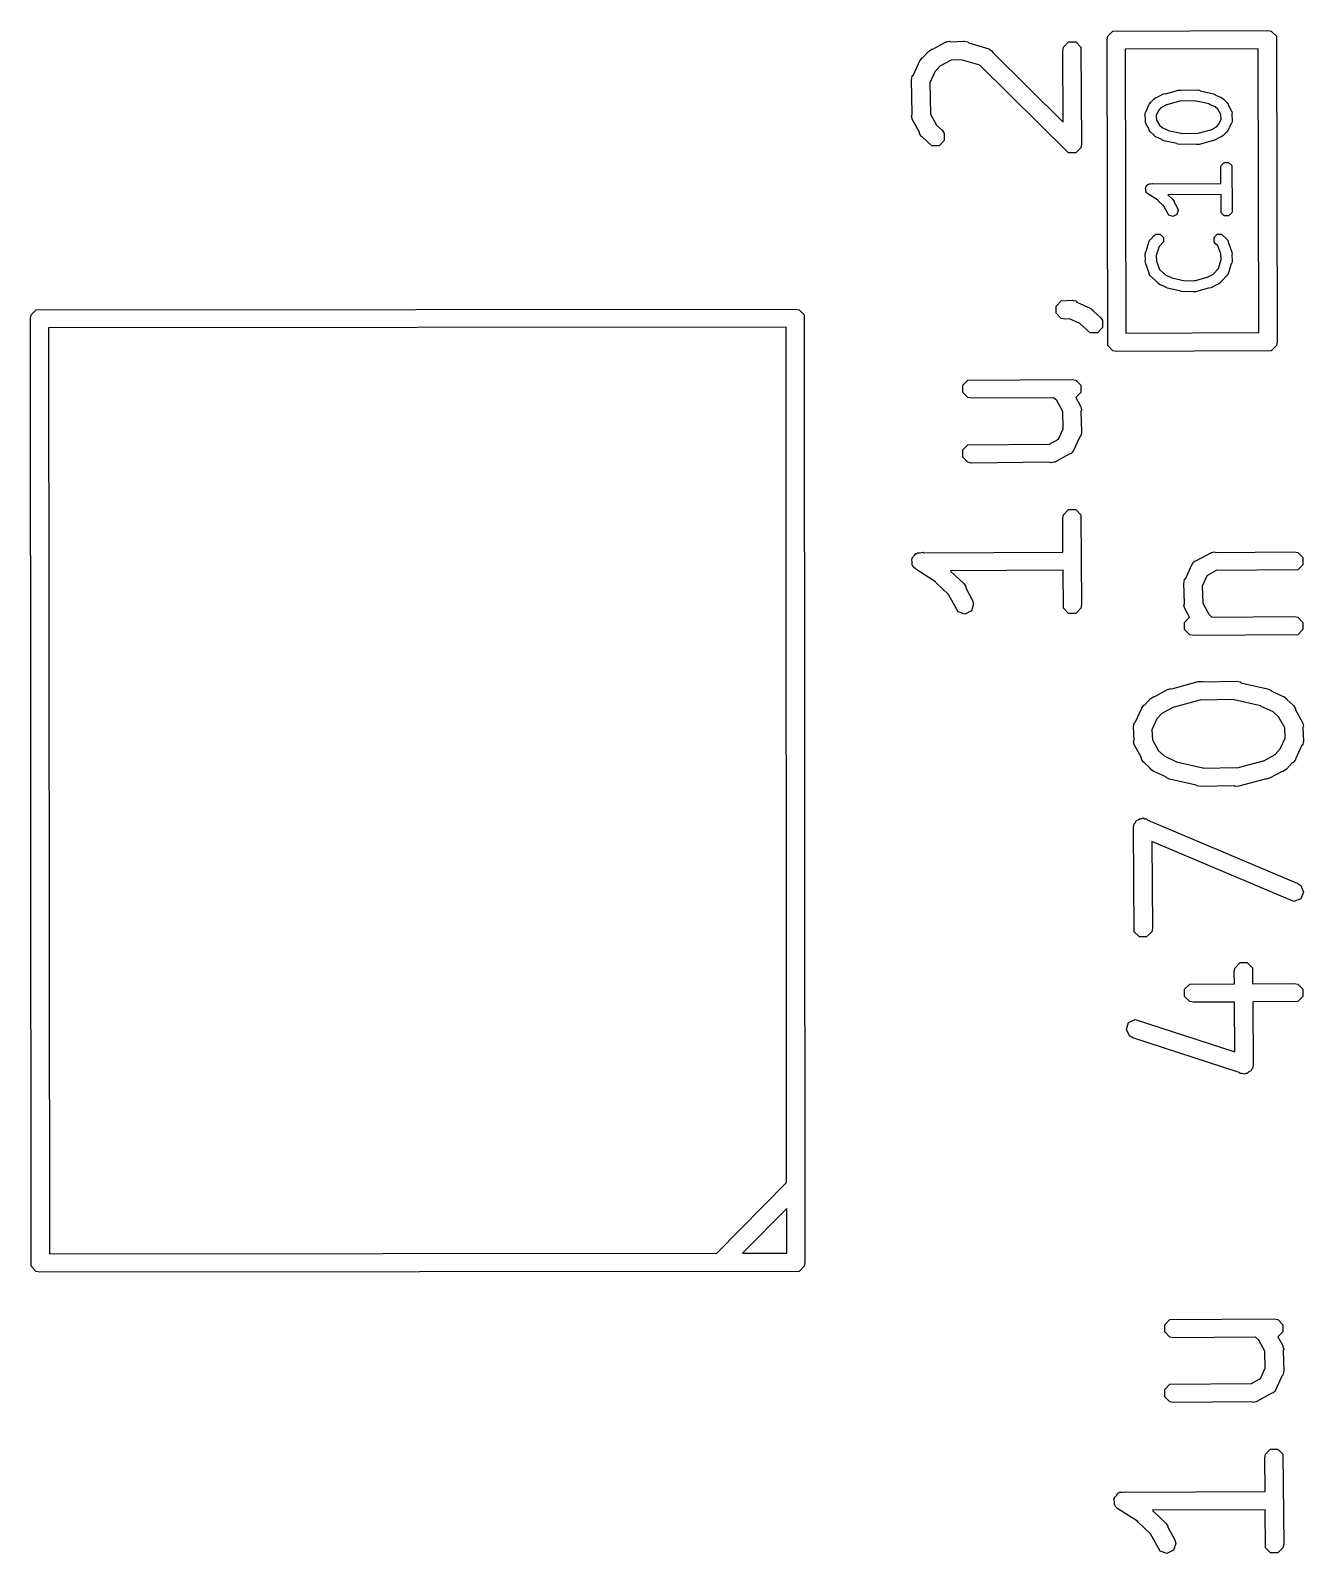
# Model space of a CAD drawing. Extents: x 4.84 to 6.71, y -5.93 to -3.85.
# Drawn here: x 5.7972 to 6.0626, y -5.3914 to -5.0738 of the extents above; entities that cross this region are included whole.
import ezdxf

# ---------------------------------------------------------------- set-up
doc = ezdxf.new("R2010")
doc.units = 0
doc.header["$MEASUREMENT"] = 0
doc.layers.add('BLACK', color=7, linetype='CONTINUOUS')

msp = doc.modelspace()

# ---------------------------------------------------------------- linework, layer by layer
at = {"layer": 'BLACK', "linetype": 'CONTINUOUS'}
for p, q in [((6.0218, -5.07503), (6.02287, -5.07397)), ((6.02287, -5.07397), (6.05512, -5.07382)), ((6.05512, -5.07382), (6.05587, -5.07397)), ((6.05587, -5.07397), (6.05694, -5.07503)), ((5.98535, -5.07772), (5.98799, -5.07628)), ((5.98799, -5.07628), (5.98808, -5.07625)), ((5.98808, -5.07625), (5.98812, -5.07622)), ((5.98812, -5.07622), (5.98821, -5.07621)), ((5.98821, -5.07621), (5.98873, -5.07607)), ((5.98873, -5.07607), (5.98905, -5.07618)), ((5.98905, -5.07618), (5.99173, -5.07607)), ((5.99173, -5.07607), (5.99173, -5.07607)), ((5.99173, -5.07607), (5.99173, -5.07607)), ((5.99173, -5.07607), (5.99187, -5.07607)), ((5.99187, -5.07607), (5.99262, -5.07622)), ((5.99262, -5.07622), (5.9928, -5.0764)), ((5.9928, -5.0764), (5.99699, -5.07767)), ((6.0124, -5.07804), (6.01255, -5.07728)), ((6.01255, -5.07728), (6.01361, -5.07622)), ((6.01361, -5.07622), (6.01512, -5.07622)), ((6.01512, -5.07622), (6.01618, -5.07728)), ((6.01618, -5.07728), (6.01633, -5.09753)), ((6.02165, -5.07579), (6.0218, -5.07503)), ((6.0218, -5.13953), (6.02165, -5.07579)), ((6.05694, -5.07503), (6.05709, -5.13878)), ((5.9813, -5.08304), (5.98255, -5.08028)), ((5.98255, -5.08028), (5.98261, -5.08016)), ((5.98255, -5.08028), (5.98255, -5.08028)), ((5.98255, -5.08028), (5.98255, -5.08028)), ((5.98261, -5.08016), (5.98308, -5.07955)), ((5.98308, -5.07955), (5.98327, -5.07949)), ((5.98327, -5.07949), (5.98438, -5.07825)), ((5.98438, -5.07825), (5.98439, -5.07824)), ((5.98438, -5.07825), (5.98438, -5.07825)), ((5.98439, -5.07824), (5.98448, -5.07814)), ((5.98448, -5.07814), (5.98512, -5.07772)), ((5.98512, -5.07772), (5.98535, -5.07772)), ((5.98913, -5.08), (5.98681, -5.08126)), ((5.99126, -5.07991), (5.98913, -5.08)), ((5.99513, -5.08108), (5.99126, -5.07991)), ((5.99699, -5.07767), (5.99708, -5.07772)), ((5.99708, -5.07772), (5.99712, -5.07772)), ((5.99712, -5.07772), (5.99718, -5.07778)), ((5.99718, -5.07778), (5.99766, -5.07805)), ((5.99766, -5.07805), (5.99785, -5.07844)), ((5.99785, -5.07844), (6.01251, -5.09293)), ((6.01251, -5.09293), (6.0124, -5.07804)), ((6.05315, -5.07762), (6.02545, -5.07775)), ((6.02545, -5.07775), (6.02559, -5.13695)), ((6.05329, -5.13682), (6.05315, -5.07762)), ((5.98095, -5.08381), (5.98105, -5.08328)), ((5.98105, -5.08328), (5.9813, -5.08304)), ((5.98576, -5.08243), (5.98471, -5.08473)), ((5.98681, -5.08126), (5.98576, -5.08243)), ((6.01361, -5.09935), (5.99513, -5.08108)), ((5.9809, -5.08404), (5.98092, -5.08394)), ((5.98103, -5.09129), (5.9809, -5.08404)), ((5.98091, -5.0839), (5.98095, -5.08381)), ((5.98092, -5.08394), (5.98091, -5.0839)), ((5.98471, -5.08473), (5.98483, -5.09128)), ((6.03379, -5.08701), (6.0365, -5.08627)), ((6.0365, -5.08627), (6.03696, -5.08624)), ((6.03696, -5.08624), (6.03706, -5.0863)), ((6.03706, -5.0863), (6.04053, -5.08623)), ((6.04053, -5.08623), (6.04099, -5.08632)), ((6.04099, -5.08632), (6.04107, -5.0864)), ((6.04107, -5.0864), (6.04382, -5.08702)), ((6.02984, -5.09057), (6.03044, -5.08921)), ((6.03044, -5.08921), (6.03048, -5.08913)), ((6.03044, -5.08921), (6.03044, -5.08921)), ((6.03044, -5.08921), (6.03044, -5.08921)), ((6.03048, -5.08913), (6.03076, -5.08877)), ((6.03076, -5.08877), (6.03087, -5.08873)), ((6.03087, -5.08873), (6.03139, -5.08814)), ((6.03139, -5.08814), (6.0314, -5.08813)), ((6.03139, -5.08814), (6.03139, -5.08814)), ((6.0314, -5.08813), (6.03145, -5.08808)), ((6.03145, -5.08808), (6.03183, -5.08782)), ((6.03183, -5.08782), (6.03197, -5.08782)), ((6.03197, -5.08782), (6.03326, -5.0871)), ((6.03286, -5.08994), (6.03238, -5.09048)), ((6.034, -5.08931), (6.03286, -5.08994)), ((6.03326, -5.0871), (6.0337, -5.08698)), ((6.0337, -5.08698), (6.03379, -5.08701)), ((6.03407, -5.08931), (6.034, -5.08931)), ((6.03671, -5.08858), (6.03407, -5.08931)), ((6.03678, -5.08859), (6.03671, -5.08858)), ((6.04017, -5.08852), (6.03678, -5.08859)), ((6.04025, -5.08856), (6.04017, -5.08852)), ((6.04292, -5.08915), (6.04025, -5.08856)), ((6.043, -5.08922), (6.04292, -5.08915)), ((6.04421, -5.08976), (6.043, -5.08922)), ((6.04382, -5.08702), (6.04424, -5.08721)), ((6.04476, -5.09024), (6.04421, -5.08976)), ((6.04424, -5.08721), (6.04428, -5.08728)), ((6.04428, -5.08728), (6.04548, -5.08782)), ((6.04548, -5.08782), (6.04548, -5.08782)), ((6.04548, -5.08782), (6.04549, -5.08782)), ((6.04549, -5.08782), (6.04556, -5.08785)), ((6.04556, -5.08785), (6.04592, -5.08814)), ((6.04592, -5.08814), (6.04596, -5.08824)), ((6.04596, -5.08824), (6.04655, -5.08877)), ((6.04655, -5.08877), (6.04656, -5.08877)), ((6.04656, -5.08877), (6.04656, -5.08877)), ((6.04656, -5.08877), (6.04662, -5.08883)), ((6.04662, -5.08883), (6.04687, -5.08921)), ((6.04687, -5.08921), (6.04687, -5.08934)), ((6.04687, -5.08934), (6.04759, -5.09063)), ((5.98091, -5.09167), (5.98103, -5.09129)), ((5.98105, -5.0922), (5.98091, -5.09167)), ((5.98105, -5.09229), (5.98105, -5.0922)), ((5.98108, -5.09232), (5.98105, -5.09229)), ((5.98111, -5.09242), (5.98108, -5.09232)), ((5.98255, -5.09505), (5.98111, -5.09242)), ((5.98483, -5.09128), (5.9861, -5.09359)), ((6.0296, -5.09116), (6.02961, -5.0911)), ((6.02967, -5.09256), (6.0296, -5.09116)), ((6.02961, -5.09108), (6.02963, -5.09102)), ((6.02961, -5.0911), (6.02961, -5.09108)), ((6.02961, -5.09274), (6.02967, -5.09256)), ((6.02969, -5.09305), (6.02961, -5.09274)), ((6.02963, -5.09102), (6.02969, -5.09071)), ((6.02969, -5.09071), (6.02984, -5.09057)), ((6.02969, -5.09311), (6.02969, -5.09305)), ((6.02971, -5.09313), (6.02969, -5.09311)), ((6.02973, -5.09319), (6.02971, -5.09313)), ((6.03044, -5.09448), (6.02973, -5.09319)), ((6.03238, -5.09048), (6.03191, -5.09153)), ((6.03191, -5.09153), (6.03196, -5.09249)), ((6.03196, -5.09249), (6.03256, -5.09358)), ((6.04536, -5.09133), (6.04476, -5.09024)), ((6.04494, -5.09334), (6.0454, -5.09229)), ((6.0454, -5.09229), (6.04536, -5.09133)), ((6.04762, -5.09311), (6.04748, -5.09325)), ((6.04759, -5.09063), (6.0476, -5.09069)), ((6.0476, -5.09069), (6.04762, -5.09071)), ((6.04762, -5.09071), (6.04763, -5.09077)), ((6.04769, -5.0928), (6.04762, -5.09311)), ((6.04763, -5.09077), (6.04771, -5.09108)), ((6.04771, -5.09108), (6.04765, -5.09126)), ((6.04765, -5.09126), (6.04771, -5.09266)), ((6.04771, -5.09274), (6.04769, -5.0928)), ((6.04771, -5.09266), (6.0477, -5.09272)), ((6.0477, -5.09272), (6.04771, -5.09274)), ((5.98255, -5.09529), (5.98255, -5.09505)), ((5.98298, -5.09593), (5.98255, -5.09529)), ((5.98308, -5.09602), (5.98298, -5.09593)), ((5.98309, -5.09602), (5.98308, -5.09602)), ((5.98308, -5.09602), (5.98308, -5.09602)), ((5.98512, -5.09785), (5.98309, -5.09602)), ((5.9861, -5.09359), (5.98726, -5.09464)), ((5.98726, -5.09464), (5.98769, -5.09528)), ((5.98769, -5.09528), (5.98769, -5.09679)), ((6.03044, -5.09461), (6.03044, -5.09448)), ((6.0307, -5.095), (6.03044, -5.09461)), ((6.03076, -5.09505), (6.0307, -5.095)), ((6.03077, -5.09505), (6.03076, -5.09505)), ((6.03076, -5.09505), (6.03076, -5.09505)), ((6.03136, -5.09558), (6.03077, -5.09505)), ((6.03139, -5.09568), (6.03136, -5.09558)), ((6.03176, -5.09597), (6.03139, -5.09568)), ((6.03183, -5.096), (6.03176, -5.09597)), ((6.03304, -5.09654), (6.03183, -5.096)), ((6.03183, -5.096), (6.03183, -5.096)), ((6.03183, -5.096), (6.03183, -5.096)), ((6.03256, -5.09358), (6.03311, -5.09406)), ((6.03311, -5.09406), (6.03431, -5.0946)), ((6.03431, -5.0946), (6.03439, -5.09467)), ((6.03439, -5.09467), (6.03707, -5.09526)), ((6.03707, -5.09526), (6.03715, -5.0953)), ((6.03715, -5.0953), (6.04053, -5.09523)), ((6.04053, -5.09523), (6.04061, -5.09524)), ((6.04061, -5.09524), (6.04325, -5.09451)), ((6.04325, -5.09451), (6.04332, -5.09451)), ((6.04332, -5.09451), (6.04445, -5.09388)), ((6.04535, -5.096), (6.04406, -5.09672)), ((6.04445, -5.09388), (6.04494, -5.09334)), ((6.04548, -5.096), (6.04535, -5.096)), ((6.04587, -5.09575), (6.04548, -5.096)), ((6.04592, -5.09569), (6.04587, -5.09575)), ((6.04593, -5.09568), (6.04592, -5.09568)), ((6.04592, -5.09568), (6.04592, -5.09569)), ((6.04645, -5.09509), (6.04593, -5.09568)), ((6.04656, -5.09505), (6.04645, -5.09509)), ((6.04684, -5.09469), (6.04656, -5.09505)), ((6.04687, -5.09461), (6.04684, -5.09469)), ((6.04748, -5.09325), (6.04687, -5.09461)), ((6.04687, -5.09461), (6.04687, -5.09461)), ((6.04687, -5.09461), (6.04687, -5.09461)), ((5.98662, -5.09785), (5.98512, -5.09785)), ((5.98769, -5.09679), (5.98662, -5.09785)), ((6.01512, -5.09935), (6.01361, -5.09935)), ((6.01618, -5.09829), (6.01512, -5.09935)), ((6.01633, -5.09753), (6.01618, -5.09829)), ((6.03308, -5.09661), (6.03304, -5.09654)), ((6.0335, -5.09681), (6.03308, -5.09661)), ((6.03625, -5.09742), (6.0335, -5.09681)), ((6.03633, -5.0975), (6.03625, -5.09742)), ((6.03678, -5.09759), (6.03633, -5.0975)), ((6.04026, -5.09752), (6.03678, -5.09759)), ((6.04036, -5.09758), (6.04026, -5.09752)), ((6.04082, -5.09756), (6.04036, -5.09758)), ((6.04352, -5.09681), (6.04082, -5.09756)), ((6.04362, -5.09684), (6.04352, -5.09681)), ((6.04406, -5.09672), (6.04362, -5.09684)), ((6.04535, -5.10241), (6.04544, -5.10196)), ((6.04538, -5.10573), (6.04535, -5.10241)), ((6.04544, -5.10196), (6.04608, -5.10132)), ((6.04608, -5.10132), (6.04698, -5.10132)), ((6.04698, -5.10132), (6.04762, -5.10196)), ((6.04762, -5.10196), (6.04771, -5.11141)), ((6.02994, -5.10621), (6.03013, -5.10593)), ((6.03013, -5.10593), (6.03025, -5.1059)), ((6.03025, -5.1059), (6.03033, -5.10582)), ((6.03033, -5.10582), (6.03069, -5.10582)), ((6.03069, -5.10582), (6.03101, -5.10575)), ((6.03101, -5.10575), (6.03111, -5.10581)), ((6.03111, -5.10581), (6.04538, -5.10573)), ((6.02963, -5.10668), (6.02969, -5.10658)), ((6.02969, -5.10702), (6.02963, -5.10668)), ((6.02969, -5.10646), (6.02994, -5.10621)), ((6.02969, -5.10658), (6.02969, -5.10646)), ((6.02969, -5.10736), (6.02969, -5.10702)), ((6.02978, -5.10745), (6.02969, -5.10736)), ((6.0298, -5.10757), (6.02978, -5.10745)), ((6.03013, -5.10789), (6.0298, -5.10757)), ((6.03213, -5.10915), (6.03013, -5.10789)), ((6.0454, -5.10801), (6.03429, -5.10807)), ((6.03429, -5.10807), (6.03537, -5.10907)), ((6.03537, -5.10907), (6.03563, -5.10946)), ((6.04544, -5.11186), (6.0454, -5.10801)), ((6.0322, -5.10924), (6.03213, -5.10915)), ((6.03348, -5.11044), (6.0322, -5.10924)), ((6.03451, -5.1123), (6.03348, -5.11044)), ((6.03348, -5.11044), (6.03348, -5.11044)), ((6.03618, -5.11218), (6.03537, -5.11259)), ((6.03563, -5.10946), (6.03563, -5.10959)), ((6.03563, -5.10959), (6.03634, -5.11088)), ((6.03646, -5.11132), (6.03618, -5.11218)), ((6.03634, -5.11088), (6.03646, -5.11132)), ((6.04608, -5.1125), (6.04544, -5.11186)), ((6.04762, -5.11186), (6.04698, -5.1125)), ((6.04771, -5.11141), (6.04762, -5.11186)), ((6.03537, -5.11259), (6.03451, -5.1123)), ((6.04698, -5.1125), (6.04608, -5.1125)), ((6.0298, -5.11985), (6.03041, -5.11778)), ((6.03041, -5.11778), (6.03044, -5.11773)), ((6.03044, -5.11771), (6.03049, -5.11766)), ((6.03044, -5.11773), (6.03044, -5.11771)), ((6.03049, -5.11766), (6.03064, -5.11738)), ((6.03064, -5.11738), (6.0308, -5.11731)), ((6.0308, -5.11731), (6.03145, -5.11657)), ((6.03145, -5.11657), (6.03183, -5.11632)), ((6.03183, -5.11632), (6.03274, -5.11632)), ((6.03338, -5.11786), (6.03247, -5.11888)), ((6.03274, -5.11632), (6.03338, -5.11696)), ((6.03338, -5.11696), (6.03338, -5.11786)), ((6.04394, -5.11696), (6.04458, -5.11632)), ((6.04394, -5.11786), (6.04394, -5.11696)), ((6.0442, -5.11824), (6.04394, -5.11786)), ((6.04473, -5.11872), (6.0442, -5.11824)), ((6.04458, -5.11632), (6.04548, -5.11632)), ((6.04548, -5.11632), (6.04662, -5.11732)), ((6.04662, -5.11732), (6.04665, -5.11737)), ((6.04665, -5.11737), (6.04667, -5.11738)), ((6.04667, -5.11738), (6.04669, -5.11744)), ((6.04669, -5.11744), (6.04687, -5.11771)), ((6.04687, -5.11771), (6.04687, -5.11792)), ((6.04687, -5.11792), (6.04765, -5.12003)), ((6.0296, -5.12041), (6.02969, -5.11995)), ((6.02961, -5.12049), (6.0296, -5.12041)), ((6.02966, -5.12171), (6.02961, -5.12049)), ((6.02961, -5.12049), (6.02961, -5.12049)), ((6.02961, -5.12049), (6.02961, -5.12049)), ((6.02961, -5.12182), (6.02966, -5.12171)), ((6.02969, -5.11995), (6.0298, -5.11985)), ((6.03247, -5.11888), (6.03191, -5.12075)), ((6.03191, -5.12075), (6.03197, -5.12191)), ((6.04535, -5.1204), (6.04473, -5.11872)), ((6.04485, -5.12343), (6.0454, -5.12156)), ((6.04535, -5.12041), (6.04535, -5.1204)), ((6.0454, -5.12156), (6.04535, -5.12041)), ((6.04765, -5.12003), (6.04771, -5.12049)), ((6.04771, -5.12049), (6.04765, -5.1206)), ((6.04765, -5.1206), (6.04771, -5.12182)), ((6.02966, -5.12228), (6.02961, -5.12182)), ((6.03044, -5.12439), (6.02966, -5.12228)), ((6.03044, -5.12461), (6.03044, -5.12439)), ((6.03062, -5.12488), (6.03044, -5.12461)), ((6.03064, -5.12493), (6.03062, -5.12488)), ((6.03067, -5.12494), (6.03064, -5.12493)), ((6.0307, -5.12499), (6.03067, -5.12494)), ((6.03197, -5.12191), (6.03196, -5.12191)), ((6.03196, -5.12191), (6.0326, -5.12364)), ((6.0326, -5.12364), (6.03386, -5.12481)), ((6.03386, -5.12481), (6.03506, -5.12535)), ((6.04257, -5.12526), (6.04375, -5.1246)), ((6.04375, -5.1246), (6.04376, -5.1246)), ((6.04376, -5.1246), (6.04485, -5.12343)), ((6.04667, -5.12493), (6.04649, -5.12502)), ((6.04683, -5.12465), (6.04667, -5.12493)), ((6.04687, -5.12461), (6.04683, -5.12465)), ((6.0469, -5.12453), (6.04687, -5.12458)), ((6.04687, -5.12458), (6.04687, -5.12461)), ((6.04752, -5.12246), (6.0469, -5.12453)), ((6.04762, -5.12236), (6.04752, -5.12246)), ((6.04771, -5.12191), (6.04762, -5.12236)), ((6.04771, -5.12182), (6.04771, -5.12182)), ((6.04771, -5.12182), (6.04771, -5.12183)), ((6.04771, -5.12183), (6.04771, -5.12191)), ((6.0321, -5.12629), (6.0307, -5.12499)), ((6.03214, -5.12643), (6.0321, -5.12629)), ((6.03251, -5.12671), (6.03214, -5.12643)), ((6.03258, -5.12675), (6.03251, -5.12671)), ((6.03379, -5.12729), (6.03258, -5.12675)), ((6.03258, -5.12675), (6.03258, -5.12675)), ((6.03258, -5.12675), (6.03258, -5.12675)), ((6.03383, -5.12735), (6.03379, -5.12729)), ((6.03425, -5.12755), (6.03383, -5.12735)), ((6.037, -5.12817), (6.03425, -5.12755)), ((6.03506, -5.12535), (6.03514, -5.12541)), ((6.03514, -5.12541), (6.03782, -5.12601)), ((6.03782, -5.12601), (6.03788, -5.12604)), ((6.03788, -5.12604), (6.03978, -5.12597)), ((6.03978, -5.12597), (6.03986, -5.12599)), ((6.03986, -5.12599), (6.0425, -5.12526)), ((6.04277, -5.12755), (6.04007, -5.1283)), ((6.0425, -5.12526), (6.04257, -5.12526)), ((6.04287, -5.12758), (6.04277, -5.12755)), ((6.04331, -5.12746), (6.04287, -5.12758)), ((6.0446, -5.12675), (6.04331, -5.12746)), ((6.04473, -5.12675), (6.0446, -5.12675)), ((6.04512, -5.12649), (6.04473, -5.12675)), ((6.04649, -5.12502), (6.04512, -5.12649)), ((6.01105, -5.13128), (6.01211, -5.13021)), ((6.01105, -5.13278), (6.01105, -5.13128)), ((6.01211, -5.13021), (6.01437, -5.13006)), ((6.01437, -5.13006), (6.01446, -5.13008)), ((6.01446, -5.13008), (6.01451, -5.13007)), ((6.01451, -5.13007), (6.01459, -5.13011)), ((6.01459, -5.13011), (6.01512, -5.13021)), ((6.01512, -5.13021), (6.01537, -5.13046)), ((6.01537, -5.13046), (6.01812, -5.13171)), ((6.03708, -5.12825), (6.037, -5.12817)), ((6.03753, -5.12834), (6.03708, -5.12825)), ((6.03952, -5.12827), (6.03753, -5.12834)), ((6.03961, -5.12832), (6.03952, -5.12827)), ((6.04007, -5.1283), (6.03961, -5.12832)), ((5.79724, -5.13386), (5.79739, -5.1331)), ((5.79739, -5.33145), (5.79724, -5.13386)), ((5.79739, -5.1331), (5.79846, -5.13204)), ((5.79846, -5.13204), (5.95669, -5.13189)), ((5.95669, -5.13189), (5.95745, -5.13204)), ((5.95745, -5.13204), (5.95851, -5.1331)), ((5.95851, -5.1331), (5.95866, -5.33071)), ((6.01211, -5.13385), (6.01105, -5.13278)), ((6.01287, -5.134), (6.01211, -5.13385)), ((6.0138, -5.13394), (6.01287, -5.134)), ((6.01598, -5.13493), (6.0138, -5.13394)), ((6.01812, -5.13171), (6.01812, -5.13171)), ((6.01812, -5.13171), (6.01812, -5.13171)), ((6.01812, -5.13171), (6.01825, -5.13177)), ((6.01825, -5.13177), (6.01885, -5.13224)), ((6.01885, -5.13224), (6.01892, -5.13243)), ((6.01892, -5.13243), (6.02026, -5.13364)), ((6.02026, -5.13364), (6.02068, -5.13428)), ((6.02068, -5.13428), (6.02068, -5.13578)), ((5.95473, -5.13568), (5.80103, -5.13583)), ((5.80103, -5.13583), (5.80118, -5.32889)), ((5.95486, -5.31401), (5.95473, -5.13568)), ((6.01811, -5.13685), (6.01598, -5.13493)), ((6.01962, -5.13685), (6.01811, -5.13685)), ((6.02068, -5.13578), (6.01962, -5.13685)), ((6.02559, -5.13695), (6.05329, -5.13682)), ((6.02287, -5.1406), (6.0218, -5.13953)), ((6.02362, -5.14075), (6.02287, -5.1406)), ((6.05587, -5.1406), (6.02362, -5.14075)), ((6.05694, -5.13953), (6.05587, -5.1406)), ((6.05709, -5.13878), (6.05694, -5.13953)), ((5.99155, -5.14777), (5.99262, -5.14671)), ((5.99262, -5.14671), (6.01437, -5.14656)), ((6.01437, -5.14656), (6.01512, -5.14671)), ((6.01512, -5.14671), (6.01618, -5.14777)), ((5.99155, -5.14928), (5.99155, -5.14777)), ((5.99262, -5.15035), (5.99155, -5.14928)), ((5.99337, -5.1505), (5.99262, -5.15035)), ((6.01048, -5.15038), (5.99337, -5.1505)), ((6.01114, -5.15097), (6.01048, -5.15038)), ((6.01618, -5.14928), (6.01513, -5.15033)), ((6.01513, -5.15033), (6.01613, -5.15215)), ((6.01618, -5.14777), (6.01618, -5.14928)), ((6.0124, -5.15329), (6.01114, -5.15097)), ((6.01251, -5.15686), (6.0124, -5.15329)), ((6.01613, -5.15215), (6.01615, -5.15224)), ((6.01615, -5.15224), (6.01618, -5.15227)), ((6.01618, -5.15227), (6.01619, -5.15237)), ((6.01619, -5.15237), (6.01633, -5.15289)), ((6.01633, -5.15289), (6.01621, -5.15324)), ((6.01621, -5.15324), (6.01633, -5.15753)), ((6.00962, -5.16006), (6.01153, -5.15902)), ((6.01153, -5.15902), (6.01251, -5.15686)), ((6.01594, -5.15853), (6.01463, -5.16141)), ((6.01618, -5.15828), (6.01594, -5.15853)), ((6.01629, -5.15776), (6.01618, -5.15828)), ((6.01633, -5.15767), (6.01629, -5.15776)), ((6.01633, -5.15753), (6.01632, -5.15762)), ((6.01632, -5.15762), (6.01633, -5.15767)), ((5.99155, -5.16127), (5.99262, -5.16021)), ((5.99155, -5.16278), (5.99155, -5.16127)), ((5.99262, -5.16385), (5.99155, -5.16278)), ((5.99262, -5.16021), (6.00962, -5.16006)), ((6.01374, -5.16215), (6.01075, -5.16379)), ((6.01416, -5.16201), (6.01374, -5.16215)), ((6.01428, -5.16186), (6.01416, -5.16201)), ((6.01435, -5.16182), (6.01428, -5.16186)), ((6.01439, -5.16172), (6.01435, -5.16182)), ((6.01463, -5.16141), (6.01439, -5.16172)), ((5.99337, -5.164), (5.99262, -5.16385)), ((6.0096, -5.16385), (5.99337, -5.164)), ((6.01001, -5.16399), (6.0096, -5.16385)), ((6.01053, -5.16385), (6.01001, -5.16399)), ((6.01062, -5.16385), (6.01053, -5.16385)), ((6.01065, -5.16381), (6.01062, -5.16385)), ((6.01075, -5.16379), (6.01065, -5.16381)), ((6.0124, -5.17552), (6.01255, -5.17477)), ((6.01245, -5.18256), (6.0124, -5.17552)), ((6.01255, -5.17477), (6.01361, -5.17371)), ((6.01361, -5.17371), (6.01512, -5.17371)), ((6.01512, -5.17371), (6.01618, -5.17477)), ((6.01618, -5.17477), (6.01633, -5.19352)), ((5.98094, -5.18414), (5.98105, -5.18397)), ((5.98105, -5.1847), (5.98094, -5.18414)), ((5.98105, -5.18377), (5.98146, -5.18337)), ((5.98105, -5.18397), (5.98105, -5.18377)), ((5.98105, -5.18528), (5.98105, -5.1847)), ((5.98119, -5.18542), (5.98105, -5.18528)), ((5.98146, -5.18337), (5.98177, -5.18289)), ((5.98177, -5.18289), (5.98197, -5.18285)), ((5.98197, -5.18285), (5.98212, -5.18271)), ((5.98212, -5.18271), (5.9827, -5.1827)), ((5.9827, -5.1827), (5.98325, -5.18259)), ((5.98325, -5.18259), (5.98342, -5.1827)), ((5.98342, -5.1827), (6.01245, -5.18256)), ((6.03806, -5.18798), (6.03937, -5.1851)), ((6.03937, -5.1851), (6.03961, -5.18479)), ((6.03961, -5.18479), (6.03964, -5.18469)), ((6.03964, -5.18469), (6.03972, -5.18464)), ((6.03972, -5.18464), (6.03984, -5.18449)), ((6.03984, -5.18449), (6.04026, -5.18435)), ((6.04026, -5.18435), (6.04325, -5.18272)), ((6.04325, -5.18272), (6.04334, -5.18269)), ((6.04334, -5.18269), (6.04337, -5.18266)), ((6.04337, -5.18266), (6.04346, -5.18266)), ((6.04346, -5.18266), (6.04399, -5.18251)), ((6.04399, -5.18251), (6.0444, -5.18265)), ((6.0444, -5.18265), (6.06063, -5.18251)), ((6.06063, -5.18251), (6.06138, -5.18266)), ((6.06138, -5.18266), (6.06244, -5.18372)), ((6.06244, -5.18523), (6.06138, -5.1863)), ((6.06244, -5.18372), (6.06244, -5.18523)), ((5.98123, -5.18562), (5.98119, -5.18542)), ((5.98178, -5.18616), (5.98123, -5.18562)), ((5.98586, -5.18874), (5.98178, -5.18616)), ((6.01248, -5.18635), (5.98901, -5.18646)), ((5.98901, -5.18646), (5.98903, -5.18656)), ((5.98903, -5.18656), (5.99176, -5.18913)), ((6.01255, -5.19428), (6.01248, -5.18635)), ((6.03771, -5.18875), (6.03781, -5.18822)), ((6.03781, -5.18822), (6.03806, -5.18798)), ((6.04247, -5.18749), (6.04149, -5.18964)), ((6.04438, -5.18644), (6.04247, -5.18749)), ((6.06138, -5.1863), (6.04438, -5.18644)), ((5.98598, -5.18892), (5.98586, -5.18874)), ((5.9886, -5.19139), (5.98598, -5.18892)), ((5.98861, -5.1914), (5.9886, -5.19139)), ((5.99058, -5.19501), (5.98861, -5.1914)), ((5.99176, -5.18913), (5.99219, -5.18977)), ((5.99219, -5.18977), (5.99219, -5.19)), ((5.99219, -5.19), (5.99363, -5.19264)), ((6.03766, -5.18884), (6.03771, -5.18875)), ((6.03768, -5.18888), (6.03766, -5.18884)), ((6.03766, -5.18898), (6.03768, -5.18888)), ((6.03778, -5.19326), (6.03766, -5.18898)), ((6.04149, -5.18964), (6.04159, -5.19322)), ((5.99336, -5.19481), (5.99201, -5.19549)), ((5.99383, -5.19338), (5.99336, -5.19481)), ((5.99363, -5.19264), (5.99383, -5.19338)), ((6.01361, -5.19534), (6.01255, -5.19428)), ((6.01618, -5.19428), (6.01512, -5.19534)), ((6.01633, -5.19352), (6.01618, -5.19428)), ((6.03766, -5.19362), (6.03778, -5.19326)), ((6.03781, -5.19413), (6.03766, -5.19362)), ((6.03781, -5.19423), (6.03781, -5.19413)), ((6.03784, -5.19426), (6.03781, -5.19423)), ((6.03787, -5.19436), (6.03784, -5.19426)), ((6.03886, -5.19617), (6.03787, -5.19436)), ((6.04159, -5.19322), (6.04286, -5.19553)), ((5.99201, -5.19549), (5.99058, -5.19501)), ((6.01512, -5.19534), (6.01361, -5.19534)), ((6.03781, -5.19722), (6.03886, -5.19617)), ((6.03781, -5.19873), (6.03781, -5.19722)), ((6.04286, -5.19553), (6.04351, -5.19612)), ((6.04351, -5.19612), (6.06063, -5.19601)), ((6.06063, -5.19601), (6.06138, -5.19616)), ((6.06138, -5.19616), (6.06244, -5.19722)), ((6.06244, -5.19722), (6.06244, -5.19873)), ((6.03888, -5.19979), (6.03781, -5.19873)), ((6.03963, -5.19994), (6.03888, -5.19979)), ((6.06138, -5.19979), (6.03963, -5.19994)), ((6.06244, -5.19873), (6.06138, -5.19979)), ((6.03515, -5.21106), (6.04065, -5.20956)), ((6.04065, -5.20956), (6.04142, -5.20953)), ((6.04142, -5.20953), (6.0416, -5.20963)), ((6.0416, -5.20963), (6.04863, -5.20951)), ((6.04863, -5.20951), (6.04938, -5.20965)), ((6.04938, -5.20965), (6.04952, -5.2098)), ((6.04952, -5.2098), (6.0551, -5.21106)), ((6.02953, -5.21442), (6.03064, -5.21319)), ((6.03064, -5.21319), (6.03064, -5.21318)), ((6.03064, -5.21318), (6.03065, -5.21318)), ((6.03065, -5.21318), (6.03074, -5.21308)), ((6.03074, -5.21308), (6.03138, -5.21265)), ((6.03138, -5.21265), (6.03161, -5.21265)), ((6.03161, -5.21265), (6.03425, -5.21121)), ((6.03425, -5.21121), (6.03499, -5.21101)), ((6.03499, -5.21101), (6.03515, -5.21106)), ((6.04099, -5.21341), (6.03561, -5.21488)), ((6.04113, -5.21344), (6.04099, -5.21341)), ((6.04801, -5.21332), (6.04113, -5.21344)), ((6.04815, -5.21338), (6.04801, -5.21332)), ((6.0536, -5.21462), (6.04815, -5.21338)), ((6.0551, -5.21106), (6.0558, -5.21139)), ((6.0558, -5.21139), (6.05587, -5.21151)), ((6.05587, -5.21151), (6.05838, -5.21265)), ((6.05838, -5.21265), (6.05838, -5.21265)), ((6.05838, -5.21265), (6.05838, -5.21265)), ((6.05838, -5.21265), (6.05851, -5.21271)), ((6.05851, -5.21271), (6.05911, -5.21318)), ((6.05911, -5.21318), (6.05918, -5.21337)), ((6.05918, -5.21337), (6.06041, -5.21448)), ((6.02756, -5.21797), (6.02881, -5.21522)), ((6.02881, -5.21522), (6.02887, -5.21509)), ((6.02881, -5.21522), (6.02881, -5.21522)), ((6.02881, -5.21522), (6.02881, -5.21522)), ((6.02887, -5.21509), (6.02934, -5.21449)), ((6.02934, -5.21449), (6.02953, -5.21442)), ((6.03307, -5.2162), (6.03202, -5.21736)), ((6.03547, -5.21489), (6.03307, -5.2162)), ((6.03561, -5.21488), (6.03547, -5.21489)), ((6.05375, -5.21473), (6.0536, -5.21462)), ((6.05624, -5.21587), (6.05375, -5.21473)), ((6.0574, -5.21691), (6.05624, -5.21587)), ((6.05867, -5.21924), (6.0574, -5.21691)), ((6.06041, -5.21448), (6.06042, -5.21449)), ((6.06042, -5.21449), (6.06042, -5.21449)), ((6.06042, -5.21449), (6.06052, -5.21458)), ((6.06052, -5.21458), (6.06094, -5.21522)), ((6.06094, -5.21522), (6.06094, -5.21545)), ((6.06094, -5.21545), (6.06239, -5.21809)), ((6.02716, -5.21897), (6.02718, -5.21888)), ((6.02727, -5.22179), (6.02716, -5.21897)), ((6.02717, -5.21883), (6.02721, -5.21874)), ((6.02718, -5.21888), (6.02717, -5.21883)), ((6.02721, -5.21874), (6.02731, -5.21822)), ((6.02731, -5.21822), (6.02756, -5.21797)), ((6.03202, -5.21736), (6.031, -5.2196)), ((6.031, -5.2196), (6.03109, -5.22171)), ((6.05875, -5.22134), (6.05867, -5.21924)), ((6.06239, -5.21809), (6.06241, -5.21819)), ((6.06241, -5.21819), (6.06244, -5.21822)), ((6.06244, -5.21822), (6.06245, -5.21832)), ((6.06245, -5.21832), (6.06259, -5.21883)), ((6.06259, -5.21883), (6.06248, -5.21916)), ((6.06248, -5.21916), (6.06259, -5.22197)), ((6.02717, -5.22211), (6.02727, -5.22179)), ((6.02731, -5.22263), (6.02717, -5.22211)), ((6.02731, -5.22273), (6.02731, -5.22263)), ((6.02734, -5.22276), (6.02731, -5.22273)), ((6.02737, -5.22285), (6.02734, -5.22276)), ((6.02881, -5.22549), (6.02737, -5.22285)), ((6.03109, -5.22171), (6.03236, -5.22403)), ((6.05773, -5.22358), (6.05875, -5.22134)), ((6.0622, -5.22297), (6.06094, -5.22572)), ((6.06244, -5.22273), (6.0622, -5.22297)), ((6.06255, -5.2222), (6.06244, -5.22273)), ((6.06259, -5.22211), (6.06255, -5.2222)), ((6.06259, -5.22197), (6.06258, -5.22207)), ((6.06258, -5.22207), (6.06259, -5.22211)), ((6.02881, -5.22573), (6.02881, -5.22549)), ((6.02924, -5.22636), (6.02881, -5.22573)), ((6.02934, -5.22645), (6.02924, -5.22636)), ((6.02934, -5.22646), (6.02934, -5.22645)), ((6.02935, -5.22646), (6.02934, -5.22646)), ((6.03058, -5.22757), (6.02935, -5.22646)), ((6.03236, -5.22403), (6.03352, -5.22508)), ((6.03352, -5.22508), (6.03601, -5.22621)), ((6.03601, -5.22621), (6.03615, -5.22632)), ((6.03615, -5.22632), (6.04161, -5.22756)), ((6.04877, -5.22753), (6.05415, -5.22606)), ((6.05415, -5.22606), (6.05429, -5.22606)), ((6.05429, -5.22606), (6.05669, -5.22474)), ((6.05669, -5.22474), (6.05773, -5.22358)), ((6.06023, -5.22652), (6.05912, -5.22776)), ((6.06042, -5.22646), (6.06023, -5.22652)), ((6.06089, -5.22585), (6.06042, -5.22646)), ((6.06094, -5.22573), (6.06089, -5.22585)), ((6.06094, -5.22572), (6.06094, -5.22573)), ((6.06094, -5.22573), (6.06094, -5.22573)), ((6.03064, -5.22776), (6.03058, -5.22757)), ((6.03125, -5.22823), (6.03064, -5.22776)), ((6.03138, -5.22829), (6.03125, -5.22823)), ((6.03388, -5.22943), (6.03138, -5.22829)), ((6.03138, -5.22829), (6.03138, -5.22829)), ((6.03138, -5.22829), (6.03138, -5.22829)), ((6.03396, -5.22955), (6.03388, -5.22943)), ((6.03465, -5.22988), (6.03396, -5.22955)), ((6.04161, -5.22756), (6.04175, -5.22763)), ((6.04175, -5.22763), (6.04863, -5.2275)), ((6.04863, -5.2275), (6.04877, -5.22753)), ((6.05551, -5.22973), (6.05477, -5.22994)), ((6.05815, -5.22829), (6.05551, -5.22973)), ((6.05838, -5.22829), (6.05815, -5.22829)), ((6.05902, -5.22786), (6.05838, -5.22829)), ((6.05911, -5.22776), (6.05902, -5.22786)), ((6.05912, -5.22776), (6.05911, -5.22776)), ((6.05911, -5.22776), (6.05911, -5.22776)), ((6.04023, -5.23115), (6.03465, -5.22988)), ((6.04037, -5.23129), (6.04023, -5.23115)), ((6.04113, -5.23144), (6.04037, -5.23129)), ((6.04816, -5.23131), (6.04113, -5.23144)), ((6.04834, -5.23142), (6.04816, -5.23131)), ((6.0491, -5.23138), (6.04834, -5.23142)), ((6.0546, -5.22988), (6.0491, -5.23138)), ((6.05477, -5.22994), (6.0546, -5.22988)), ((6.02717, -5.23993), (6.02731, -5.23922)), ((6.02731, -5.23922), (6.0276, -5.23893)), ((6.0276, -5.23893), (6.02775, -5.23856)), ((6.02775, -5.23856), (6.02811, -5.23842)), ((6.02811, -5.23842), (6.02838, -5.23815)), ((6.02838, -5.23815), (6.02878, -5.23815)), ((6.02878, -5.23815), (6.02915, -5.238)), ((6.02915, -5.238), (6.02951, -5.23815)), ((6.02951, -5.23815), (6.02988, -5.23815)), ((6.02988, -5.23815), (6.03016, -5.23843)), ((6.03016, -5.23843), (6.0614, -5.25166)), ((6.02716, -5.23995), (6.02717, -5.23993)), ((6.02716, -5.23997), (6.02716, -5.23995)), ((6.02716, -5.23995), (6.02716, -5.23995)), ((6.02731, -5.26172), (6.02716, -5.23997)), ((6.0606, -5.25544), (6.03097, -5.24289)), ((6.03097, -5.24289), (6.0311, -5.26097)), ((6.0614, -5.25166), (6.06203, -5.25209)), ((6.062, -5.25488), (6.0606, -5.25544)), ((6.06259, -5.25349), (6.062, -5.25488)), ((6.06203, -5.25209), (6.06259, -5.25349)), ((6.0311, -5.26097), (6.03095, -5.26172)), ((6.02838, -5.26279), (6.02731, -5.26172)), ((6.02988, -5.26279), (6.02838, -5.26279)), ((6.03095, -5.26172), (6.02988, -5.26279)), ((6.04816, -5.26997), (6.04831, -5.26921)), ((6.04818, -5.27258), (6.04816, -5.26997)), ((6.04831, -5.26921), (6.04937, -5.26815)), ((6.04937, -5.26815), (6.05088, -5.26815)), ((6.05088, -5.26815), (6.05195, -5.26921)), ((6.05195, -5.26921), (6.05197, -5.27256)), ((6.03781, -5.27371), (6.03888, -5.27265)), ((6.03781, -5.27522), (6.03781, -5.27371)), ((6.03888, -5.27265), (6.04818, -5.27258)), ((6.05197, -5.27256), (6.06063, -5.2725)), ((6.06063, -5.2725), (6.06138, -5.27265)), ((6.06138, -5.27265), (6.06244, -5.27371)), ((6.06244, -5.27371), (6.06244, -5.27522)), ((6.03888, -5.27628), (6.03781, -5.27522)), ((6.03963, -5.27643), (6.03888, -5.27628)), ((6.04821, -5.27638), (6.03963, -5.27643)), ((6.04828, -5.28679), (6.04821, -5.27638)), ((6.06138, -5.27628), (6.052, -5.27635)), ((6.052, -5.27635), (6.0521, -5.28946)), ((6.06244, -5.27522), (6.06138, -5.27628)), ((6.02614, -5.28067), (6.02749, -5.28)), ((6.02749, -5.28), (6.04828, -5.28679)), ((6.02567, -5.2821), (6.02614, -5.28067)), ((6.02634, -5.28345), (6.02567, -5.2821)), ((6.02701, -5.28383), (6.02634, -5.28345)), ((6.04916, -5.29106), (6.02701, -5.28383)), ((6.0521, -5.28946), (6.05195, -5.29022)), ((6.04937, -5.29128), (6.04916, -5.29106)), ((6.04982, -5.29128), (6.04937, -5.29128)), ((6.05027, -5.29143), (6.04982, -5.29128)), ((6.05056, -5.29128), (6.05027, -5.29143)), ((6.05088, -5.29128), (6.05056, -5.29128)), ((6.0512, -5.29096), (6.05088, -5.29128)), ((6.05161, -5.29075), (6.0512, -5.29096)), ((6.05172, -5.29045), (6.05161, -5.29075)), ((6.05195, -5.29022), (6.05172, -5.29045)), ((5.94031, -5.32876), (5.95486, -5.31401)), ((5.95487, -5.31941), (5.94564, -5.32875)), ((5.95487, -5.32874), (5.95487, -5.31941)), ((5.80118, -5.32889), (5.94031, -5.32876)), ((5.94564, -5.32875), (5.95487, -5.32874)), ((5.95866, -5.33071), (5.95851, -5.33146)), ((5.79739, -5.33146), (5.79739, -5.33145)), ((5.79846, -5.33253), (5.79739, -5.33146)), ((5.79921, -5.33268), (5.79846, -5.33253)), ((5.95745, -5.33253), (5.79921, -5.33268)), ((5.95851, -5.33146), (5.95745, -5.33253)), ((6.03368, -5.34364), (6.03474, -5.34258)), ((6.03368, -5.34515), (6.03368, -5.34364)), ((6.03474, -5.34258), (6.05649, -5.34243)), ((6.05649, -5.34243), (6.05725, -5.34258)), ((6.05725, -5.34258), (6.05831, -5.34364)), ((6.05831, -5.34364), (6.05831, -5.34515)), ((6.03474, -5.34621), (6.03368, -5.34515)), ((6.03549, -5.34636), (6.03474, -5.34621)), ((6.05261, -5.34624), (6.03549, -5.34636)), ((6.05326, -5.34684), (6.05261, -5.34624)), ((6.05453, -5.34915), (6.05326, -5.34684)), ((6.05831, -5.34515), (6.05726, -5.3462)), ((6.05726, -5.3462), (6.05825, -5.34801)), ((6.05463, -5.35273), (6.05453, -5.34915)), ((6.05825, -5.34801), (6.05828, -5.34811)), ((6.05828, -5.34811), (6.05831, -5.34814)), ((6.05831, -5.34814), (6.05831, -5.34824)), ((6.05831, -5.34824), (6.05846, -5.34875)), ((6.05846, -5.34875), (6.05834, -5.34911)), ((6.05834, -5.34911), (6.05846, -5.35339)), ((6.05365, -5.35488), (6.05463, -5.35273)), ((6.05846, -5.35353), (6.05841, -5.35362)), ((6.05846, -5.35339), (6.05844, -5.35349)), ((6.05844, -5.35349), (6.05846, -5.35353)), ((6.03368, -5.35714), (6.03474, -5.35607)), ((6.03474, -5.35607), (6.05174, -5.35593)), ((6.05174, -5.35593), (6.05365, -5.35488)), ((6.05806, -5.35439), (6.05675, -5.35727)), ((6.05831, -5.35415), (6.05806, -5.35439)), ((6.05841, -5.35362), (6.05831, -5.35415)), ((6.03368, -5.35865), (6.03368, -5.35714)), ((6.03474, -5.35971), (6.03368, -5.35865)), ((6.03549, -5.35986), (6.03474, -5.35971)), ((6.05172, -5.35972), (6.03549, -5.35986)), ((6.05213, -5.35986), (6.05172, -5.35972)), ((6.05266, -5.35971), (6.05213, -5.35986)), ((6.05275, -5.35971), (6.05266, -5.35971)), ((6.05278, -5.35968), (6.05275, -5.35971)), ((6.05287, -5.35965), (6.05278, -5.35968)), ((6.05586, -5.35802), (6.05287, -5.35965)), ((6.05628, -5.35788), (6.05586, -5.35802)), ((6.0564, -5.35772), (6.05628, -5.35788)), ((6.05648, -5.35768), (6.0564, -5.35772)), ((6.05651, -5.35758), (6.05648, -5.35768)), ((6.05675, -5.35727), (6.05651, -5.35758)), ((6.05452, -5.37139), (6.05467, -5.37064)), ((6.05458, -5.37843), (6.05452, -5.37139)), ((6.05467, -5.37064), (6.05574, -5.36957)), ((6.05574, -5.36957), (6.05725, -5.36957)), ((6.05725, -5.36957), (6.05831, -5.37064)), ((6.05831, -5.37064), (6.05846, -5.38939)), ((6.02358, -5.37923), (6.0239, -5.37875)), ((6.0239, -5.37875), (6.0241, -5.37871)), ((6.0241, -5.37871), (6.02424, -5.37857)), ((6.02424, -5.37857), (6.02483, -5.37857)), ((6.02483, -5.37857), (6.02538, -5.37846)), ((6.02538, -5.37846), (6.02555, -5.37857)), ((6.02555, -5.37857), (6.05458, -5.37843)), ((6.02306, -5.38001), (6.02318, -5.37984)), ((6.02318, -5.38057), (6.02306, -5.38001)), ((6.02318, -5.37964), (6.02358, -5.37923)), ((6.02318, -5.37984), (6.02318, -5.37964)), ((6.02318, -5.38114), (6.02318, -5.38057)), ((6.02332, -5.38129), (6.02318, -5.38114)), ((6.02336, -5.38149), (6.02332, -5.38129)), ((6.0239, -5.38203), (6.02336, -5.38149)), ((6.02799, -5.38461), (6.0239, -5.38203)), ((6.0281, -5.38478), (6.02799, -5.38461)), ((6.03073, -5.38726), (6.0281, -5.38478)), ((6.05461, -5.38222), (6.03114, -5.38233)), ((6.03114, -5.38233), (6.03116, -5.38243)), ((6.03116, -5.38243), (6.03389, -5.385)), ((6.03389, -5.385), (6.03431, -5.38564)), ((6.05467, -5.39014), (6.05461, -5.38222)), ((6.03073, -5.38727), (6.03073, -5.38726)), ((6.0327, -5.39088), (6.03073, -5.38727)), ((6.03431, -5.38564), (6.03431, -5.38587)), ((6.03431, -5.38587), (6.03576, -5.38851)), ((6.03576, -5.38851), (6.03596, -5.38925)), ((6.03413, -5.39135), (6.0327, -5.39088)), ((6.03548, -5.39068), (6.03413, -5.39135)), ((6.03596, -5.38925), (6.03548, -5.39068)), ((6.05574, -5.39121), (6.05467, -5.39014)), ((6.05725, -5.39121), (6.05574, -5.39121)), ((6.05831, -5.39014), (6.05725, -5.39121)), ((6.05846, -5.38939), (6.05831, -5.39014))]:
    msp.add_line(p, q, dxfattribs=at)

doc.saveas('drawing.dxf')
